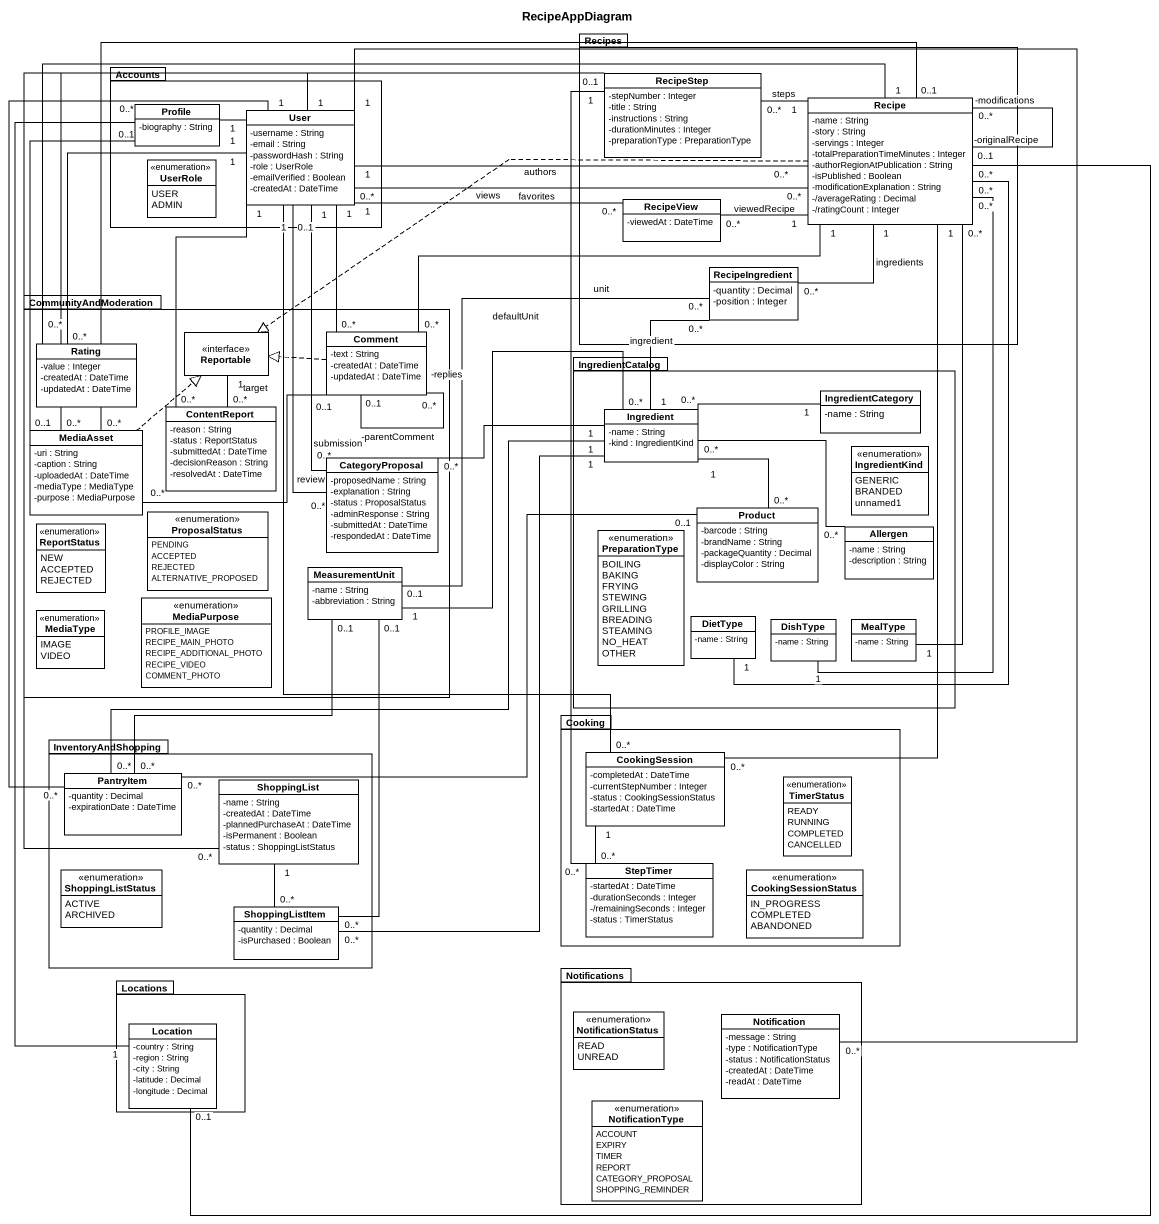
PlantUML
@startuml
title RecipeAppDiagram
hide circle
hide empty members
skinparam classAttributeIconSize 0
package Recipes {
  class RecipeStep {
    -stepNumber : Integer
    -title : String
    -instructions : String
    -durationMinutes : Integer
    -preparationType : PreparationType
  }
  class Recipe {
    -name : String
    -story : String
    -servings : Integer
    -totalPreparationTimeMinutes : Integer
    -authorRegionAtPublication : String
    -isPublished : Boolean
    -modificationExplanation : String
    -/averageRating : Decimal
    -/ratingCount : Integer
  }
  class RecipeView {
    -viewedAt : DateTime
  }
  class RecipeIngredient {
    -quantity : Decimal
    -position : Integer
  }
}
package Accounts {
  class Profile {
    -biography : String
  }
  class User {
    -username : String
    -email : String
    -passwordHash : String
    -role : UserRole
    -emailVerified : Boolean
    -createdAt : DateTime
  }
  enum UserRole {
    USER
    ADMIN
  }
}
package CommunityAndModeration {
  class Rating {
    -value : Integer
    -createdAt : DateTime
    -updatedAt : DateTime
  }
  interface Reportable
  class Comment {
    -text : String
    -createdAt : DateTime
    -updatedAt : DateTime
  }
  class ContentReport {
    -reason : String
    -status : ReportStatus
    -submittedAt : DateTime
    -decisionReason : String
    -resolvedAt : DateTime
  }
  class MediaAsset {
    -uri : String
    -caption : String
    -uploadedAt : DateTime
    -mediaType : MediaType
    -purpose : MediaPurpose
  }
  class CategoryProposal {
    -proposedName : String
    -explanation : String
    -status : ProposalStatus
    -adminResponse : String
    -submittedAt : DateTime
    -respondedAt : DateTime
  }
  enum ReportStatus {
    NEW
    ACCEPTED
    REJECTED
  }
  enum ProposalStatus {
    PENDING
    ACCEPTED
    REJECTED
    ALTERNATIVE_PROPOSED
  }
  enum MediaPurpose {
    PROFILE_IMAGE
    RECIPE_MAIN_PHOTO
    RECIPE_ADDITIONAL_PHOTO
    RECIPE_VIDEO
    COMMENT_PHOTO
  }
  class MeasurementUnit {
    -name : String
    -abbreviation : String
  }
  enum MediaType {
    IMAGE
    VIDEO
  }
}
package IngredientCatalog {
  class IngredientCategory {
    -name : String
  }
  class Ingredient {
    -name : String
    -kind : IngredientKind
  }
  enum IngredientKind {
    GENERIC
    BRANDED
    unnamed1
  }
  class Product {
    -barcode : String
    -brandName : String
    -packageQuantity : Decimal
    -displayColor : String
  }
  enum PreparationType {
    BOILING
    BAKING
    FRYING
    STEWING
    GRILLING
    BREADING
    STEAMING
    NO_HEAT
    OTHER
  }
  class Allergen {
    -name : String
    -description : String
  }
  class DietType {
    -name : String
  }
  class DishType {
    -name : String
  }
  class MealType {
    -name : String
  }
}
package Cooking {
  class CookingSession {
    -completedAt : DateTime
    -currentStepNumber : Integer
    -status : CookingSessionStatus
    -startedAt : DateTime
  }
  enum TimerStatus {
    READY
    RUNNING
    COMPLETED
    CANCELLED
  }
  class StepTimer {
    -startedAt : DateTime
    -durationSeconds : Integer
    -/remainingSeconds : Integer
    -status : TimerStatus
  }
  enum CookingSessionStatus {
    IN_PROGRESS
    COMPLETED
    ABANDONED
  }
}
package InventoryAndShopping {
  class PantryItem {
    -quantity : Decimal
    -expirationDate : DateTime
  }
  class ShoppingList {
    -name : String
    -createdAt : DateTime
    -plannedPurchaseAt : DateTime
    -isPermanent : Boolean
    -status : ShoppingListStatus
  }
  enum ShoppingListStatus {
    ACTIVE
    ARCHIVED
  }
  class ShoppingListItem {
    -quantity : Decimal
    -isPurchased : Boolean
  }
}
package Locations {
  class Location {
    -country : String
    -region : String
    -city : String
    -latitude : Decimal
    -longitude : Decimal
  }
}
package Notifications {
  enum NotificationStatus {
    READ
    UNREAD
  }
  class Notification {
    -message : String
    -type : NotificationType
    -status : NotificationStatus
    -createdAt : DateTime
    -readAt : DateTime
  }
  enum NotificationType {
    ACCOUNT
    EXPIRY
    TIMER
    REPORT
    CATEGORY_PROPOSAL
    SHOPPING_REMINDER
  }
}
RecipeStep "0..1" -left- "0..*" MediaAsset
RecipeStep "1" -- "0..*" StepTimer
Profile "1" -right- "1" User
Profile "0..1" -- "0..1" MediaAsset
Profile "0..*" -- "1" Location
User "1" -right- "0..*" Recipe : authors
User "0..*" -right- "0..*" Recipe : favorites
User "1" -right- "0..*" RecipeView : views
User "1" -- "0..*" Rating
User "1" -- "0..*" Comment
User "1" -- "0..*" ContentReport
User "0..1" -- "0..*" CategoryProposal : review
User "1" -- "0..*" CategoryProposal : submission
User "1" -- "0..*" CookingSession
User "1" -- "0..*" PantryItem
User "1" -- "0..*" ShoppingList
User "1" -- "0..*" Notification
Recipe "1" -left- "0..*" RecipeStep : steps
Recipe "-modifications\n0..*" -- "-originalRecipe\n0..1" Recipe
Recipe "1" -left- "0..*" RecipeView : viewedRecipe
Recipe "1" -- "0..*" RecipeIngredient : ingredients
Recipe "1" -left- "0..*" Rating
Recipe .left.|> Reportable
Recipe "0..*" -- "1" MealType
Recipe "1" -- "0..*" CookingSession
Comment "0..*" -right- "1" Recipe
Comment .left.|> Reportable
Comment "-parentComment\n0..1" -- "-replies\n0..*" Comment
Comment "0..1" -left- "0..*" MediaAsset
ContentReport "0..*" -up- "1" Reportable : target
MediaAsset "0..*" -right- "0..1" Recipe
MediaAsset .up.|> Reportable
Ingredient "1" -up- "0..*" RecipeIngredient : ingredient
Ingredient "0..*" -right- "1" IngredientCategory
Ingredient "1" -- "0..*" Product
CategoryProposal "0..*" -right- "1" Ingredient
Allergen "0..*" -left- "0..*" Ingredient
MeasurementUnit "0..1" -up- "0..*" RecipeIngredient : unit
MeasurementUnit "1" -right- "0..*" Ingredient : defaultUnit
DietType "1" -up- "0..*" Recipe
DishType "1" -up- "0..*" Recipe
CookingSession "1" -- "0..*" StepTimer
PantryItem "0..*" -up- "1" Ingredient
PantryItem "0..*" -right- "0..1" Product
PantryItem "0..*" -up- "0..1" MeasurementUnit
ShoppingList "1" -- "0..*" ShoppingListItem
ShoppingListItem "0..*" -up- "1" Ingredient
ShoppingListItem "0..*" -up- "0..1" MeasurementUnit
Location "0..1" -up- "0..*" Recipe
@enduml
